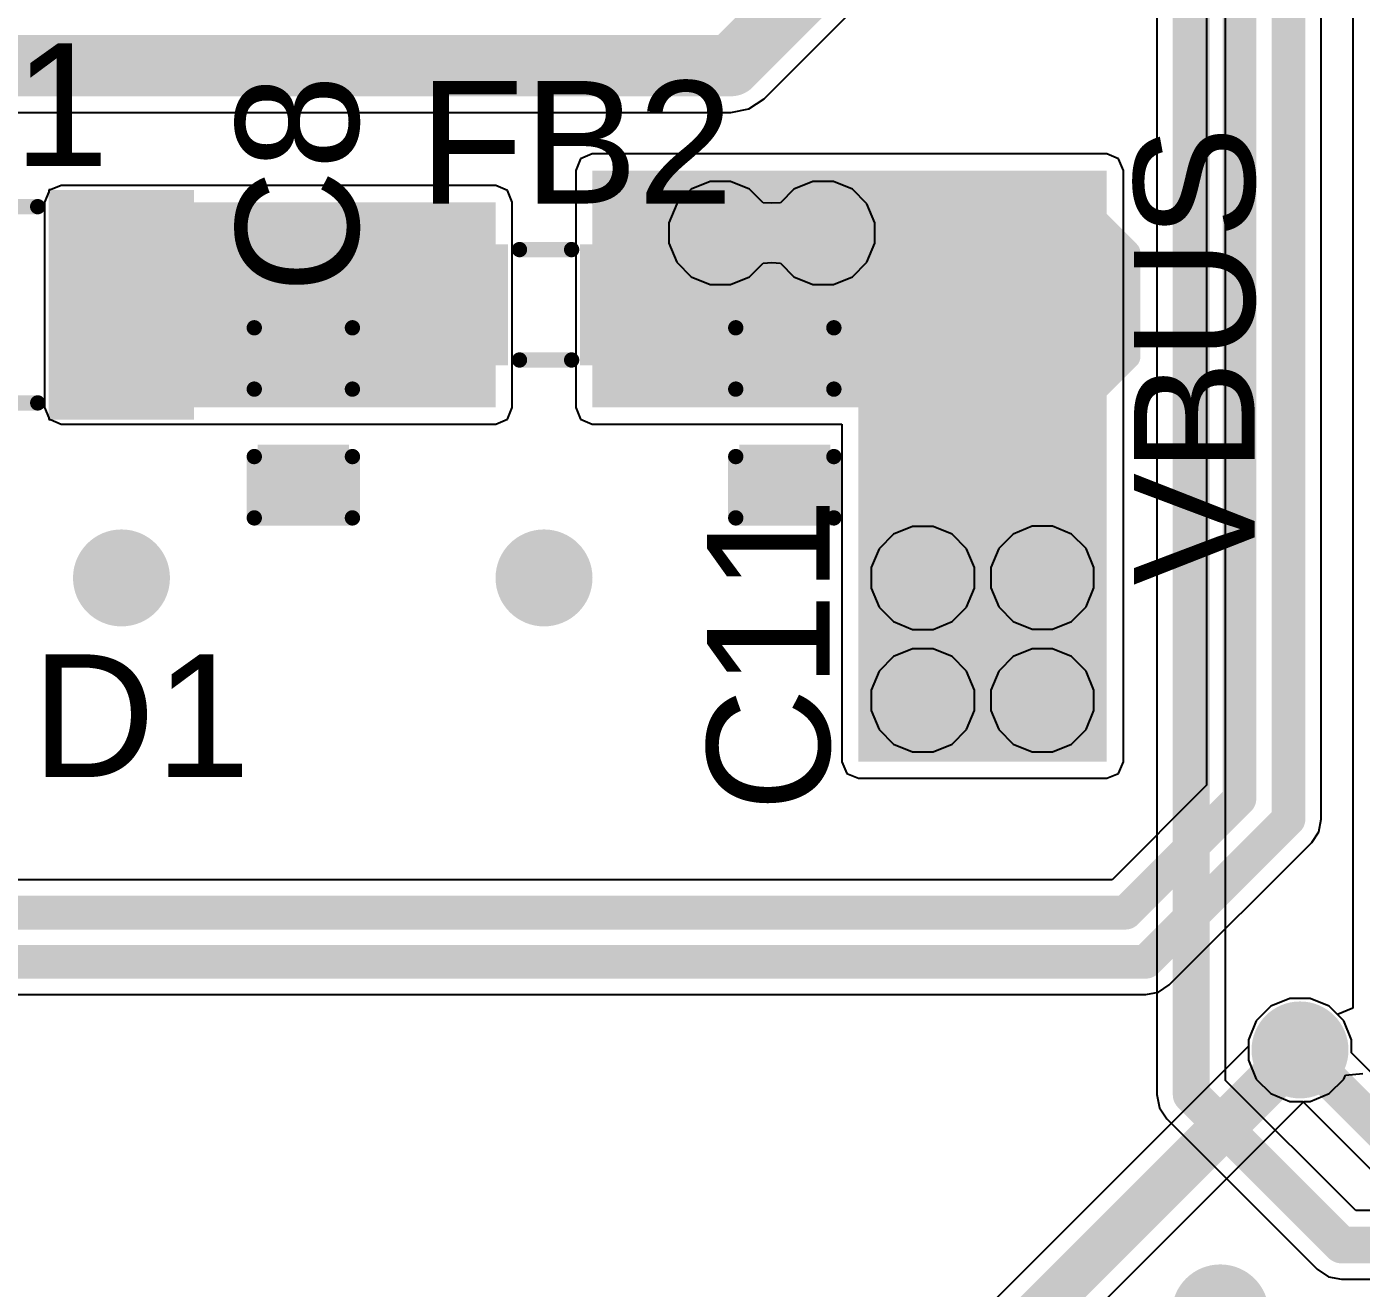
# Model space of a CAD drawing. Header units: millimetres. Extents: x -0.27 to 3.94, y -1.19 to 3.
# Drawn here: x 0.4888 to 0.924, y 0.3933 to 0.8047 of the extents above; entities that cross this region are included whole.
import ezdxf

# ---------------------------------------------------------------- set-up
doc = ezdxf.new("R2010")
doc.units = ezdxf.units.MM
doc.header["$MEASUREMENT"] = 0
for name, color, linetype in [('BottomLayer', 5, 'Continuous'), ('BottomSolder', 6, 'Continuous'), ('TopLayer', 1, 'Continuous'), ('TopOverlay', 2, 'Continuous'), ('TopPaste', 8, 'Continuous'), ('TopSolder', 216, 'Continuous'), ('ViaHoleLayer', 16, 'Continuous')]:
    doc.layers.add(name, color=color, linetype=linetype)
doc.styles.add('Arial', font='', dxfattribs={"height": 0.2})
doc.styles.get('Arial').set_extended_font_data('Arial')

# ---------------------------------------------------------------- blocks, each defined once
blk = doc.blocks.new('T__________128')
at = {"layer": 'TopLayer'}
blk.add_hatch(color=1, dxfattribs=at).paths.add_polyline_path([(0.015, 0.03), (-0.015, 0.03), (-0.03, 0.015), (-0.03, -0.015), (-0.015, -0.03), (0.015, -0.03), (0.03, -0.015), (0.03, 0.015)])
at = {"layer": 'TopPaste'}
blk.add_hatch(color=8, dxfattribs=at).paths.add_polyline_path([(0.015, 0.03), (-0.015, 0.03), (-0.03, 0.015), (-0.03, -0.015), (-0.015, -0.03), (0.015, -0.03), (0.03, -0.015), (0.03, 0.015)])
at = {"layer": 'TopSolder'}
blk.add_hatch(color=216, dxfattribs=at).paths.add_polyline_path([(0.017, 0.034), (-0.017, 0.034), (-0.034, 0.017), (-0.034, -0.017), (-0.017, -0.034), (0.017, -0.034), (0.034, -0.017), (0.034, 0.017)])
at = {"layer": 'TopOverlay', "const_width": 0.00787}
for points in [[(-0.037, 0.017), (-0.017, 0.037)], [(-0.017, 0.037), (0.017, 0.037)], [(-0.017, 0.037), (0.017, 0.037)], [(0.017, 0.037), (0.037, 0.017)], [(-0.037, -0.017), (-0.037, 0.017)], [(0.037, -0.017), (0.037, 0.017)], [(-0.037, -0.017), (-0.017, -0.037)], [(0.017, -0.037), (0.037, -0.017)], [(-0.017, -0.037), (0.017, -0.037)], [(-0.017, -0.037), (0.017, -0.037)]]:
    blk.add_lwpolyline(points, dxfattribs=at)
at = {"layer": 'TopOverlay', "const_width": 0.00394}
for points in [[(-0.01897, 0.037, 1), (-0.01503, 0.037, 1)], [(-0.01897, 0.037, 1), (-0.01503, 0.037, 1)], [(-0.01897, 0.037, 1), (-0.01503, 0.037, 1)], [(0.01503, 0.037, 1), (0.01897, 0.037, 1)], [(0.01503, 0.037, 1), (0.01897, 0.037, 1)], [(0.01503, 0.037, 1), (0.01897, 0.037, 1)], [(-0.03897, 0.017, 1), (-0.03503, 0.017, 1)], [(-0.03897, 0.017, 1), (-0.03503, 0.017, 1)], [(0.03503, 0.017, 1), (0.03897, 0.017, 1)], [(0.03503, 0.017, 1), (0.03897, 0.017, 1)], [(-0.03897, -0.017, 1), (-0.03503, -0.017, 1)], [(-0.03897, -0.017, 1), (-0.03503, -0.017, 1)], [(0.03503, -0.017, 1), (0.03897, -0.017, 1)], [(0.03503, -0.017, 1), (0.03897, -0.017, 1)], [(-0.01897, -0.037, 1), (-0.01503, -0.037, 1)], [(-0.01897, -0.037, 1), (-0.01503, -0.037, 1)], [(-0.01897, -0.037, 1), (-0.01503, -0.037, 1)], [(0.01503, -0.037, 1), (0.01897, -0.037, 1)], [(0.01503, -0.037, 1), (0.01897, -0.037, 1)], [(0.01503, -0.037, 1), (0.01897, -0.037, 1)]]:
    blk.add_lwpolyline(points, format="xyb", close=True, dxfattribs=at)
blk = doc.blocks.new('IND_0603__1608_M_______155')
at = {"layer": 'TopLayer'}
for points in [[(-0.03937, 0.01575), (-0.01575, 0.01575), (-0.01575, -0.01575), (-0.03937, -0.01575)], [(0.01575, 0.01575), (0.03937, 0.01575), (0.03937, -0.01575), (0.01575, -0.01575)]]:
    blk.add_hatch(color=1, dxfattribs=at).paths.add_polyline_path(points)
at = {"layer": 'TopPaste'}
for points in [[(-0.03937, 0.01575), (-0.01575, 0.01575), (-0.01575, -0.01575), (-0.03937, -0.01575)], [(0.01575, 0.01575), (0.03937, 0.01575), (0.03937, -0.01575), (0.01575, -0.01575)]]:
    blk.add_hatch(color=8, dxfattribs=at).paths.add_polyline_path(points)
at = {"layer": 'TopSolder'}
for points in [[(-0.04337, 0.01975), (-0.01175, 0.01975), (-0.01175, -0.01975), (-0.04337, -0.01975)], [(0.01175, 0.01975), (0.04337, 0.01975), (0.04337, -0.01975), (0.01175, -0.01975)]]:
    blk.add_hatch(color=216, dxfattribs=at).paths.add_polyline_path(points)
at = {"layer": 'TopOverlay', "const_width": 0.005}
for points in [[(-0.008, 0.018), (0.009, 0.018)], [(-0.008, -0.018), (0.009, -0.018)]]:
    blk.add_lwpolyline(points, dxfattribs=at)
at = {"layer": 'TopOverlay', "const_width": 0.0025}
for points in [[(-0.00925, 0.018, 1), (-0.00675, 0.018, 1)], [(0.00775, 0.018, 1), (0.01025, 0.018, 1)], [(-0.00925, -0.018, 1), (-0.00675, -0.018, 1)], [(0.00775, -0.018, 1), (0.01025, -0.018, 1)]]:
    blk.add_lwpolyline(points, format="xyb", close=True, dxfattribs=at)
blk = doc.blocks.new('F____0805_158')
at = {"layer": 'TopLayer'}
for points in [[(-0.02362, -0.03346), (-0.06299, -0.03346), (-0.06299, 0.03346), (-0.02362, 0.03346)], [(0.06299, -0.03346), (0.02362, -0.03346), (0.02362, 0.03346), (0.06299, 0.03346)]]:
    blk.add_hatch(color=1, dxfattribs=at).paths.add_polyline_path(points)
at = {"layer": 'TopPaste'}
for points in [[(-0.02362, -0.03346), (-0.06299, -0.03346), (-0.06299, 0.03346), (-0.02362, 0.03346)], [(0.06299, -0.03346), (0.02362, -0.03346), (0.02362, 0.03346), (0.06299, 0.03346)]]:
    blk.add_hatch(color=8, dxfattribs=at).paths.add_polyline_path(points)
at = {"layer": 'TopSolder'}
for points in [[(-0.01962, -0.03746), (-0.06699, -0.03746), (-0.06699, 0.03746), (-0.01962, 0.03746)], [(0.06699, -0.03746), (0.01962, -0.03746), (0.01962, 0.03746), (0.06699, 0.03746)]]:
    blk.add_hatch(color=216, dxfattribs=at).paths.add_polyline_path(points)
at = {"layer": 'TopOverlay', "const_width": 0.005}
for points in [[(-0.016, 0.032), (0.016, 0.032)], [(-0.016, -0.032), (0.016, -0.032)]]:
    blk.add_lwpolyline(points, dxfattribs=at)
at = {"layer": 'TopOverlay', "const_width": 0.0025}
for points in [[(-0.01725, 0.032, 1), (-0.01475, 0.032, 1)], [(0.01475, 0.032, 1), (0.01725, 0.032, 1)], [(-0.01725, -0.032, 1), (-0.01475, -0.032, 1)], [(0.01475, -0.032, 1), (0.01725, -0.032, 1)]]:
    blk.add_lwpolyline(points, format="xyb", close=True, dxfattribs=at)
blk = doc.blocks.new('C___0402_230')
at = {"layer": 'TopLayer'}
for points in [[(-0.0275, -0.0125), (-0.0275, 0.0125), (-0.0095, 0.0125), (-0.0095, -0.0125)], [(0.0095, -0.0125), (0.0095, 0.0125), (0.0275, 0.0125), (0.0275, -0.0125)]]:
    blk.add_hatch(color=1, dxfattribs=at).paths.add_polyline_path(points)
at = {"layer": 'TopPaste'}
for points in [[(-0.0275, -0.0125), (-0.0275, 0.0125), (-0.0095, 0.0125), (-0.0095, -0.0125)], [(0.0095, -0.0125), (0.0095, 0.0125), (0.0275, 0.0125), (0.0275, -0.0125)]]:
    blk.add_hatch(color=8, dxfattribs=at).paths.add_polyline_path(points)
at = {"layer": 'TopSolder'}
for points in [[(-0.02986, -0.01486), (-0.02986, 0.01486), (-0.00714, 0.01486), (-0.00714, -0.01486)], [(0.00714, -0.01486), (0.00714, 0.01486), (0.02986, 0.01486), (0.02986, -0.01486)]]:
    blk.add_hatch(color=216, dxfattribs=at).paths.add_polyline_path(points)
at = {"layer": 'TopOverlay', "const_width": 0.005}
for points in [[(-0.031, 0.016), (-0.011, 0.016)], [(-0.031, 0.016), (-0.031, -0.016)], [(0.011, 0.016), (0.031, 0.016)], [(0.031, 0.016), (0.031, -0.016)], [(-0.031, -0.016), (-0.011, -0.016)], [(0.011, -0.016), (0.031, -0.016)]]:
    blk.add_lwpolyline(points, dxfattribs=at)
at = {"layer": 'TopOverlay', "const_width": 0.0025}
for points in [[(-0.03225, 0.016, 1), (-0.02975, 0.016, 1)], [(-0.03225, 0.016, 1), (-0.02975, 0.016, 1)], [(-0.01225, 0.016, 1), (-0.00975, 0.016, 1)], [(0.00975, 0.016, 1), (0.01225, 0.016, 1)], [(0.02975, 0.016, 1), (0.03225, 0.016, 1)], [(0.02975, 0.016, 1), (0.03225, 0.016, 1)], [(-0.03225, -0.016, 1), (-0.02975, -0.016, 1)], [(-0.03225, -0.016, 1), (-0.02975, -0.016, 1)], [(-0.01225, -0.016, 1), (-0.00975, -0.016, 1)], [(0.00975, -0.016, 1), (0.01225, -0.016, 1)], [(0.02975, -0.016, 1), (0.03225, -0.016, 1)], [(0.02975, -0.016, 1), (0.03225, -0.016, 1)]]:
    blk.add_lwpolyline(points, format="xyb", close=True, dxfattribs=at)
blk = doc.blocks.new('C___0402_233')
at = {"layer": 'TopLayer'}
for points in [[(-0.0275, -0.0125), (-0.0275, 0.0125), (-0.0095, 0.0125), (-0.0095, -0.0125)], [(0.0095, -0.0125), (0.0095, 0.0125), (0.0275, 0.0125), (0.0275, -0.0125)]]:
    blk.add_hatch(color=1, dxfattribs=at).paths.add_polyline_path(points)
at = {"layer": 'TopPaste'}
for points in [[(-0.0275, -0.0125), (-0.0275, 0.0125), (-0.0095, 0.0125), (-0.0095, -0.0125)], [(0.0095, -0.0125), (0.0095, 0.0125), (0.0275, 0.0125), (0.0275, -0.0125)]]:
    blk.add_hatch(color=8, dxfattribs=at).paths.add_polyline_path(points)
at = {"layer": 'TopSolder'}
for points in [[(-0.02986, -0.01486), (-0.02986, 0.01486), (-0.00714, 0.01486), (-0.00714, -0.01486)], [(0.00714, -0.01486), (0.00714, 0.01486), (0.02986, 0.01486), (0.02986, -0.01486)]]:
    blk.add_hatch(color=216, dxfattribs=at).paths.add_polyline_path(points)
at = {"layer": 'TopOverlay', "const_width": 0.005}
for points in [[(-0.031, 0.016), (-0.011, 0.016)], [(-0.031, 0.016), (-0.031, -0.016)], [(0.011, 0.016), (0.031, 0.016)], [(0.031, 0.016), (0.031, -0.016)], [(-0.031, -0.016), (-0.011, -0.016)], [(0.011, -0.016), (0.031, -0.016)]]:
    blk.add_lwpolyline(points, dxfattribs=at)
at = {"layer": 'TopOverlay', "const_width": 0.0025}
for points in [[(-0.03225, 0.016, 1), (-0.02975, 0.016, 1)], [(-0.03225, 0.016, 1), (-0.02975, 0.016, 1)], [(-0.01225, 0.016, 1), (-0.00975, 0.016, 1)], [(0.00975, 0.016, 1), (0.01225, 0.016, 1)], [(0.02975, 0.016, 1), (0.03225, 0.016, 1)], [(0.02975, 0.016, 1), (0.03225, 0.016, 1)], [(-0.03225, -0.016, 1), (-0.02975, -0.016, 1)], [(-0.03225, -0.016, 1), (-0.02975, -0.016, 1)], [(-0.01225, -0.016, 1), (-0.00975, -0.016, 1)], [(0.00975, -0.016, 1), (0.01225, -0.016, 1)], [(0.02975, -0.016, 1), (0.03225, -0.016, 1)], [(0.02975, -0.016, 1), (0.03225, -0.016, 1)]]:
    blk.add_lwpolyline(points, format="xyb", close=True, dxfattribs=at)

msp = doc.modelspace()

# ---------------------------------------------------------------- hatches: boundary and pattern name
at = {"layer": 'BottomLayer'}
h = msp.add_hatch(color=5, dxfattribs=at)
edge = h.paths.add_edge_path()
edge.add_arc((0.715, 0.73743), 0.01181, 0, 360)
h = msp.add_hatch(color=5, dxfattribs=at)
edge = h.paths.add_edge_path()
edge.add_arc((0.7485, 0.73743), 0.01181, 0, 360)
h = msp.add_hatch(color=5, dxfattribs=at)
edge = h.paths.add_edge_path()
edge.add_arc((0.51969, 0.62493), 0.01181, 0, 360)
h = msp.add_hatch(color=5, dxfattribs=at)
edge = h.paths.add_edge_path()
edge.add_arc((0.65748, 0.62493), 0.01181, 0, 360)
h = msp.add_hatch(color=5, dxfattribs=at)
edge = h.paths.add_edge_path()
edge.add_arc((0.781, 0.62493), 0.01181, 0, 360)
h = msp.add_hatch(color=5, dxfattribs=at)
edge = h.paths.add_edge_path()
edge.add_arc((0.82, 0.625), 0.01181, 0, 360)
h = msp.add_hatch(color=5, dxfattribs=at)
edge = h.paths.add_edge_path()
edge.add_arc((0.781, 0.585), 0.01181, 0, 360)
h = msp.add_hatch(color=5, dxfattribs=at)
edge = h.paths.add_edge_path()
edge.add_arc((0.82, 0.585), 0.01181, 0, 360)
h = msp.add_hatch(color=5, dxfattribs=at)
edge = h.paths.add_edge_path()
edge.add_arc((0.904, 0.471), 0.01181, 0, 360)
h = msp.add_hatch(color=5, dxfattribs=at)
edge = h.paths.add_edge_path()
edge.add_arc((0.878, 0.38524), 0.01181, 0, 360)
at = {"layer": 'BottomSolder'}
h = msp.add_hatch(color=6, dxfattribs=at)
edge = h.paths.add_edge_path()
edge.add_arc((0.715, 0.73743), 0.01581, 0, 360)
h = msp.add_hatch(color=6, dxfattribs=at)
edge = h.paths.add_edge_path()
edge.add_arc((0.7485, 0.73743), 0.01581, 0, 360)
h = msp.add_hatch(color=6, dxfattribs=at)
edge = h.paths.add_edge_path()
edge.add_arc((0.51969, 0.62493), 0.01581, 0, 360)
h = msp.add_hatch(color=6, dxfattribs=at)
edge = h.paths.add_edge_path()
edge.add_arc((0.65748, 0.62493), 0.01581, 0, 360)
h = msp.add_hatch(color=6, dxfattribs=at)
edge = h.paths.add_edge_path()
edge.add_arc((0.781, 0.62493), 0.01581, 0, 360)
h = msp.add_hatch(color=6, dxfattribs=at)
edge = h.paths.add_edge_path()
edge.add_arc((0.82, 0.625), 0.01581, 0, 360)
h = msp.add_hatch(color=6, dxfattribs=at)
edge = h.paths.add_edge_path()
edge.add_arc((0.781, 0.585), 0.01581, 0, 360)
h = msp.add_hatch(color=6, dxfattribs=at)
edge = h.paths.add_edge_path()
edge.add_arc((0.82, 0.585), 0.01581, 0, 360)
h = msp.add_hatch(color=6, dxfattribs=at)
edge = h.paths.add_edge_path()
edge.add_arc((0.904, 0.471), 0.01581, 0, 360)
h = msp.add_hatch(color=6, dxfattribs=at)
edge = h.paths.add_edge_path()
edge.add_arc((0.878, 0.38524), 0.01581, 0, 360)
at = {"layer": 'TopLayer'}
for points in [[(0.67323, 0.68054), (0.841, 0.68054), (0.841, 0.75778), (0.67323, 0.75778)], [(0.76, 0.565), (0.841, 0.565), (0.841, 0.75779), (0.76, 0.75779)], [(0.5, 0.68054), (0.64173, 0.68054), (0.64173, 0.74746), (0.5, 0.74746)]]:
    msp.add_hatch(color=1, dxfattribs=at).paths.add_polyline_path(points)
h = msp.add_hatch(color=1, dxfattribs=at)
edge = h.paths.add_edge_path()
edge.add_arc((0.715, 0.73743), 0.01181, 0, 360)
h = msp.add_hatch(color=1, dxfattribs=at)
edge = h.paths.add_edge_path()
edge.add_arc((0.7485, 0.73743), 0.01181, 0, 360)
h = msp.add_hatch(color=1, dxfattribs=at)
edge = h.paths.add_edge_path()
edge.add_arc((0.51969, 0.62493), 0.01181, 0, 360)
h = msp.add_hatch(color=1, dxfattribs=at)
edge = h.paths.add_edge_path()
edge.add_arc((0.65748, 0.62493), 0.01181, 0, 360)
h = msp.add_hatch(color=1, dxfattribs=at)
edge = h.paths.add_edge_path()
edge.add_arc((0.781, 0.62493), 0.01181, 0, 360)
h = msp.add_hatch(color=1, dxfattribs=at)
edge = h.paths.add_edge_path()
edge.add_arc((0.82, 0.625), 0.01181, 0, 360)
h = msp.add_hatch(color=1, dxfattribs=at)
edge = h.paths.add_edge_path()
edge.add_arc((0.781, 0.585), 0.01181, 0, 360)
h = msp.add_hatch(color=1, dxfattribs=at)
edge = h.paths.add_edge_path()
edge.add_arc((0.82, 0.585), 0.01181, 0, 360)
h = msp.add_hatch(color=1, dxfattribs=at)
edge = h.paths.add_edge_path()
edge.add_arc((0.904, 0.471), 0.01181, 0, 360)
h = msp.add_hatch(color=1, dxfattribs=at)
edge = h.paths.add_edge_path()
edge.add_arc((0.878, 0.38524), 0.01181, 0, 360)
at = {"layer": 'TopSolder'}
h = msp.add_hatch(color=216, dxfattribs=at)
edge = h.paths.add_edge_path()
edge.add_arc((0.715, 0.73743), 0.01581, 0, 360)
h = msp.add_hatch(color=216, dxfattribs=at)
edge = h.paths.add_edge_path()
edge.add_arc((0.7485, 0.73743), 0.01581, 0, 360)
h = msp.add_hatch(color=216, dxfattribs=at)
edge = h.paths.add_edge_path()
edge.add_arc((0.51969, 0.62493), 0.01581, 0, 360)
h = msp.add_hatch(color=216, dxfattribs=at)
edge = h.paths.add_edge_path()
edge.add_arc((0.65748, 0.62493), 0.01581, 0, 360)
h = msp.add_hatch(color=216, dxfattribs=at)
edge = h.paths.add_edge_path()
edge.add_arc((0.781, 0.62493), 0.01581, 0, 360)
h = msp.add_hatch(color=216, dxfattribs=at)
edge = h.paths.add_edge_path()
edge.add_arc((0.82, 0.625), 0.01581, 0, 360)
h = msp.add_hatch(color=216, dxfattribs=at)
edge = h.paths.add_edge_path()
edge.add_arc((0.781, 0.585), 0.01581, 0, 360)
h = msp.add_hatch(color=216, dxfattribs=at)
edge = h.paths.add_edge_path()
edge.add_arc((0.82, 0.585), 0.01581, 0, 360)
h = msp.add_hatch(color=216, dxfattribs=at)
edge = h.paths.add_edge_path()
edge.add_arc((0.904, 0.471), 0.01581, 0, 360)
h = msp.add_hatch(color=216, dxfattribs=at)
edge = h.paths.add_edge_path()
edge.add_arc((0.878, 0.38524), 0.01581, 0, 360)
at = {"layer": 'ViaHoleLayer'}
h = msp.add_hatch(color=16, dxfattribs=at)
edge = h.paths.add_edge_path()
edge.add_arc((0.715, 0.73743), 0.00591, 0, 360)
h = msp.add_hatch(color=16, dxfattribs=at)
edge = h.paths.add_edge_path()
edge.add_arc((0.7485, 0.73743), 0.00591, 0, 360)
h = msp.add_hatch(color=16, dxfattribs=at)
edge = h.paths.add_edge_path()
edge.add_arc((0.51969, 0.62493), 0.00591, 0, 360)
h = msp.add_hatch(color=16, dxfattribs=at)
edge = h.paths.add_edge_path()
edge.add_arc((0.65748, 0.62493), 0.00591, 0, 360)
h = msp.add_hatch(color=16, dxfattribs=at)
edge = h.paths.add_edge_path()
edge.add_arc((0.781, 0.62493), 0.00591, 0, 360)
h = msp.add_hatch(color=16, dxfattribs=at)
edge = h.paths.add_edge_path()
edge.add_arc((0.82, 0.625), 0.00591, 0, 360)
h = msp.add_hatch(color=16, dxfattribs=at)
edge = h.paths.add_edge_path()
edge.add_arc((0.781, 0.585), 0.00591, 0, 360)
h = msp.add_hatch(color=16, dxfattribs=at)
edge = h.paths.add_edge_path()
edge.add_arc((0.82, 0.585), 0.00591, 0, 360)
h = msp.add_hatch(color=16, dxfattribs=at)
edge = h.paths.add_edge_path()
edge.add_arc((0.904, 0.471), 0.00591, 0, 360)

# ---------------------------------------------------------------- linework, layer by layer
at = {"layer": 'BottomLayer'}
for p, q in [((0.72926, 0.78119), (0.9813, 1.03323)), ((0.8573, 0.87592), (0.8573, 0.45643)), ((0.87973, 0.46107), (0.87973, 0.87127)), ((0.7243, 0.77787), (0.72926, 0.78119)), ((0.36288, 0.77671), (0.71845, 0.77671)), ((0.71845, 0.77671), (0.7243, 0.77787)), ((0.71166, 0.75424), (0.70548, 0.75168)), ((0.71834, 0.75424), (0.71166, 0.75424)), ((0.72452, 0.75168), (0.71834, 0.75424)), ((0.74516, 0.75424), (0.73898, 0.75168)), ((0.75184, 0.75424), (0.74516, 0.75424)), ((0.75802, 0.75168), (0.75184, 0.75424)), ((0.70548, 0.75168), (0.70075, 0.74695)), ((0.72896, 0.74724), (0.72452, 0.75168)), ((0.73898, 0.75168), (0.73454, 0.74724)), ((0.76275, 0.74695), (0.75802, 0.75168)), ((0.70075, 0.74695), (0.69819, 0.74077)), ((0.73175, 0.74709), (0.72896, 0.74724)), ((0.73454, 0.74724), (0.73175, 0.74709)), ((0.76531, 0.74077), (0.76275, 0.74695)), ((0.69819, 0.74077), (0.69819, 0.73408)), ((0.76531, 0.73408), (0.76531, 0.74077)), ((0.69819, 0.73408), (0.70075, 0.7279)), ((0.76275, 0.7279), (0.76531, 0.73408)), ((0.70075, 0.7279), (0.70548, 0.72317)), ((0.72452, 0.72317), (0.72896, 0.72761)), ((0.72896, 0.72761), (0.73175, 0.72776)), ((0.73175, 0.72776), (0.73454, 0.72761)), ((0.73454, 0.72761), (0.73898, 0.72317)), ((0.75802, 0.72317), (0.76275, 0.7279)), ((0.70548, 0.72317), (0.71166, 0.72061)), ((0.71834, 0.72061), (0.72452, 0.72317)), ((0.73898, 0.72317), (0.74516, 0.72061)), ((0.75184, 0.72061), (0.75802, 0.72317)), ((0.71166, 0.72061), (0.71834, 0.72061)), ((0.74516, 0.72061), (0.75184, 0.72061)), ((0.77766, 0.64174), (0.77148, 0.63918)), ((0.78434, 0.64174), (0.77766, 0.64174)), ((0.79052, 0.63918), (0.78434, 0.64174)), ((0.81666, 0.64181), (0.81048, 0.63925)), ((0.82334, 0.64181), (0.81666, 0.64181)), ((0.82952, 0.63925), (0.82334, 0.64181)), ((0.77148, 0.63918), (0.76675, 0.63446)), ((0.79525, 0.63446), (0.79052, 0.63918)), ((0.81048, 0.63925), (0.80575, 0.63452)), ((0.83425, 0.63452), (0.82952, 0.63925)), ((0.76675, 0.63446), (0.76419, 0.62828)), ((0.79781, 0.62828), (0.79525, 0.63446)), ((0.80575, 0.63452), (0.80319, 0.62834)), ((0.83681, 0.62834), (0.83425, 0.63452)), ((0.76419, 0.62828), (0.76419, 0.62159)), ((0.79781, 0.62159), (0.79781, 0.62828)), ((0.80319, 0.62834), (0.80319, 0.62166)), ((0.83681, 0.62166), (0.83681, 0.62834)), ((0.76419, 0.62159), (0.76675, 0.61541)), ((0.79525, 0.61541), (0.79781, 0.62159)), ((0.80319, 0.62166), (0.80575, 0.61548)), ((0.83425, 0.61548), (0.83681, 0.62166)), ((0.76675, 0.61541), (0.77148, 0.61068)), ((0.79052, 0.61068), (0.79525, 0.61541)), ((0.80575, 0.61548), (0.81048, 0.61075)), ((0.82952, 0.61075), (0.83425, 0.61548)), ((0.77148, 0.61068), (0.77766, 0.60812)), ((0.78434, 0.60812), (0.79052, 0.61068)), ((0.81048, 0.61075), (0.81666, 0.60819)), ((0.82334, 0.60819), (0.82952, 0.61075)), ((0.77766, 0.60812), (0.78434, 0.60812)), ((0.81666, 0.60819), (0.82334, 0.60819)), ((0.77766, 0.60181), (0.77148, 0.59925)), ((0.78434, 0.60181), (0.77766, 0.60181)), ((0.79052, 0.59925), (0.78434, 0.60181)), ((0.81666, 0.60181), (0.81048, 0.59925)), ((0.82334, 0.60181), (0.81666, 0.60181)), ((0.82952, 0.59925), (0.82334, 0.60181)), ((0.77148, 0.59925), (0.76675, 0.59452)), ((0.79525, 0.59452), (0.79052, 0.59925)), ((0.81048, 0.59925), (0.80575, 0.59452)), ((0.83425, 0.59452), (0.82952, 0.59925)), ((0.76675, 0.59452), (0.76419, 0.58834)), ((0.79781, 0.58834), (0.79525, 0.59452)), ((0.80575, 0.59452), (0.80319, 0.58834)), ((0.83681, 0.58834), (0.83425, 0.59452)), ((0.76419, 0.58834), (0.76419, 0.58166)), ((0.79781, 0.58166), (0.79781, 0.58834)), ((0.80319, 0.58834), (0.80319, 0.58166)), ((0.83681, 0.58166), (0.83681, 0.58834)), ((0.76419, 0.58166), (0.76675, 0.57548)), ((0.79525, 0.57548), (0.79781, 0.58166)), ((0.80319, 0.58166), (0.80575, 0.57548)), ((0.83425, 0.57548), (0.83681, 0.58166)), ((0.76675, 0.57548), (0.77148, 0.57075)), ((0.79052, 0.57075), (0.79525, 0.57548)), ((0.80575, 0.57548), (0.81048, 0.57075)), ((0.82952, 0.57075), (0.83425, 0.57548)), ((0.77148, 0.57075), (0.77766, 0.56819)), ((0.78434, 0.56819), (0.79052, 0.57075)), ((0.81048, 0.57075), (0.81666, 0.56819)), ((0.82334, 0.56819), (0.82952, 0.57075)), ((0.77766, 0.56819), (0.78434, 0.56819)), ((0.81666, 0.56819), (0.82334, 0.56819)), ((0.90066, 0.48781), (0.89448, 0.48525)), ((0.90734, 0.48781), (0.90066, 0.48781)), ((0.91352, 0.48525), (0.90734, 0.48781)), ((0.89448, 0.48525), (0.88975, 0.48052)), ((0.91825, 0.48052), (0.91352, 0.48525)), ((0.88975, 0.48052), (0.88719, 0.47434)), ((0.92081, 0.47434), (0.91825, 0.48052)), ((0.88719, 0.47434), (0.88719, 0.46766)), ((0.92081, 0.47005), (0.92081, 0.47434)), ((0.94165, 0.44922), (0.92081, 0.47005)), ((0.88719, 0.46766), (0.88975, 0.46148)), ((0.88975, 0.46148), (0.89448, 0.45675)), ((0.92218, 0.41862), (0.87973, 0.46107)), ((0.8573, 0.45643), (0.8573, 0.45643)), ((0.8573, 0.45643), (0.85815, 0.45213)), ((0.89448, 0.45675), (0.90066, 0.45419)), ((0.90066, 0.45419), (0.90495, 0.45419)), ((0.90495, 0.45419), (0.92907, 0.43007)), ((0.85815, 0.45213), (0.86058, 0.4485)), ((0.86058, 0.4485), (0.90961, 0.39947)), ((1.0571, 0.41862), (0.92218, 0.41862)), ((0.90961, 0.39947), (0.90961, 0.39947)), ((0.90961, 0.39947), (0.91325, 0.39704)), ((0.91325, 0.39704), (0.91754, 0.39619)), ((0.91754, 0.39619), (0.91754, 0.39619)), ((0.91754, 0.39619), (1.06175, 0.39619))]:
    msp.add_line(p, q, dxfattribs=at)
for points, const_width in [([(0.71845, 0.792), (0.97497, 1.04852)], 0.02), ([(0.86852, 0.45643), (0.86852, 0.87592)], 0.012), ([(0.36288, 0.792), (0.71845, 0.792)], 0.02), ([(0.904, 0.471), (0.937, 0.438)], 0.012), ([(0.86852, 0.45643), (0.91754, 0.4074)], 0.012), ([(0.91754, 0.4074), (1.06175, 0.4074)], 0.012)]:
    msp.add_lwpolyline(points, dxfattribs=dict(at, const_width=const_width))
for points, const_width in [([(0.71345, 0.792, 1), (0.72345, 0.792, 1)], 0.01), ([(0.71345, 0.792, 1), (0.72345, 0.792, 1)], 0.01), ([(0.901, 0.471, 1), (0.907, 0.471, 1)], 0.006), ([(0.86552, 0.45643, 1), (0.87152, 0.45643, 1)], 0.006), ([(0.86552, 0.45643, 1), (0.87152, 0.45643, 1)], 0.006), ([(0.91454, 0.4074, 1), (0.92054, 0.4074, 1)], 0.006), ([(0.91454, 0.4074, 1), (0.92054, 0.4074, 1)], 0.006)]:
    msp.add_lwpolyline(points, format="xyb", close=True, dxfattribs=dict(at, const_width=const_width))
at = {"layer": 'TopLayer'}
for p, q in [((0.87354, 0.90647), (0.87354, 0.55729)), ((0.91095, 0.54622), (0.91095, 0.89425)), ((0.92122, 0.86344), (0.92122, 0.48462)), ((0.67323, 0.76319), (0.6694, 0.76161)), ((0.75997, 0.76319), (0.67323, 0.76319)), ((0.76, 0.7632), (0.75997, 0.76319)), ((0.841, 0.7632), (0.76, 0.7632)), ((0.84483, 0.76162), (0.841, 0.7632)), ((0.6694, 0.76161), (0.66782, 0.75778)), ((0.66782, 0.75778), (0.66782, 0.68054)), ((0.84641, 0.75779), (0.84483, 0.76162)), ((0.84641, 0.565), (0.84641, 0.75779)), ((0.496, 0.75087), (0.49459, 0.74746)), ((0.49659, 0.75146), (0.496, 0.75146)), ((0.496, 0.75146), (0.496, 0.75087)), ((0.5, 0.75288), (0.49659, 0.75146)), ((0.64173, 0.75288), (0.5, 0.75288)), ((0.64556, 0.75129), (0.64173, 0.75288)), ((0.64714, 0.74746), (0.64556, 0.75129)), ((0.49459, 0.74746), (0.49459, 0.68054)), ((0.64714, 0.68054), (0.64714, 0.74746)), ((0.49459, 0.68054), (0.496, 0.67713)), ((0.64556, 0.67671), (0.64714, 0.68054)), ((0.66782, 0.68054), (0.6694, 0.67671)), ((0.496, 0.67713), (0.496, 0.67654)), ((0.496, 0.67654), (0.49659, 0.67654)), ((0.49659, 0.67654), (0.5, 0.67512)), ((0.5, 0.67512), (0.64173, 0.67512)), ((0.64173, 0.67512), (0.64556, 0.67671)), ((0.6694, 0.67671), (0.67323, 0.67512)), ((0.67323, 0.67512), (0.75459, 0.67512)), ((0.75459, 0.67512), (0.75459, 0.565)), ((0.75459, 0.565), (0.75617, 0.56117)), ((0.84483, 0.56117), (0.84641, 0.565)), ((0.75617, 0.56117), (0.76, 0.55959)), ((0.76, 0.55959), (0.841, 0.55959)), ((0.841, 0.55959), (0.84483, 0.56117)), ((0.87354, 0.55729), (0.84272, 0.52647)), ((0.91014, 0.54213), (0.91095, 0.54622)), ((0.90781, 0.53865), (0.91014, 0.54213)), ((0.86135, 0.49219), (0.90781, 0.53865)), ((0.90781, 0.53865), (0.90781, 0.53865)), ((0.84272, 0.52647), (0.47762, 0.52647)), ((0.85788, 0.48987), (0.86135, 0.49219)), ((0.43383, 0.48905), (0.85378, 0.48905)), ((0.85378, 0.48905), (0.85788, 0.48987)), ((0.90066, 0.48781), (0.89448, 0.48525)), ((0.90734, 0.48781), (0.90066, 0.48781)), ((0.91352, 0.48525), (0.90734, 0.48781)), ((0.89448, 0.48525), (0.88975, 0.48052)), ((0.91622, 0.48255), (0.91352, 0.48525)), ((0.92122, 0.48462), (0.91622, 0.48255)), ((0.88975, 0.48052), (0.88719, 0.47434)), ((0.88719, 0.47221), (0.74339, 0.32842)), ((0.88719, 0.47434), (0.88719, 0.47221)), ((0.91352, 0.45675), (0.91825, 0.46148)), ((0.91825, 0.46148), (0.9188, 0.46281)), ((0.9188, 0.46281), (0.92444, 0.46336)), ((0.76515, 0.31413), (0.90521, 0.45419)), ((0.90521, 0.45419), (0.90734, 0.45419)), ((0.90734, 0.45419), (0.91352, 0.45675))]:
    msp.add_line(p, q, dxfattribs=at)
for points, const_width in [([(0.88424, 0.55285), (0.88424, 0.90647)], 0.011), ([(0.90024, 0.54622), (0.90024, 0.89869)], 0.011), ([(0.84715, 0.51576), (0.88424, 0.55285)], 0.011), ([(0.85378, 0.49976), (0.90024, 0.54622)], 0.011), ([(0.47457, 0.51576), (0.84715, 0.51576)], 0.011), ([(0.43383, 0.49976), (0.85378, 0.49976)], 0.011), ([(0.75241, 0.31941), (0.904, 0.471)], 0.015)]:
    msp.add_lwpolyline(points, dxfattribs=dict(at, const_width=const_width))
for points, const_width in [([(0.88149, 0.55285, 1), (0.88699, 0.55285, 1)], 0.0055), ([(0.88149, 0.55285, 1), (0.88699, 0.55285, 1)], 0.0055), ([(0.89749, 0.54622, 1), (0.90299, 0.54622, 1)], 0.0055), ([(0.89749, 0.54622, 1), (0.90299, 0.54622, 1)], 0.0055), ([(0.8444, 0.51576, 1), (0.8499, 0.51576, 1)], 0.0055), ([(0.8444, 0.51576, 1), (0.8499, 0.51576, 1)], 0.0055), ([(0.85103, 0.49976, 1), (0.85653, 0.49976, 1)], 0.0055), ([(0.85103, 0.49976, 1), (0.85653, 0.49976, 1)], 0.0055), ([(0.90025, 0.471, 1), (0.90775, 0.471, 1)], 0.0075)]:
    msp.add_lwpolyline(points, format="xyb", close=True, dxfattribs=dict(at, const_width=const_width))

# ---------------------------------------------------------------- block references
for name, p in [('T__________128', (0.811, 0.714)), ('F____0805_158', (0.47638, 0.714)), ('IND_0603__1608_M_______155', (0.65748, 0.714))]:
    msp.add_blockref(name, p)
at = {"rotation": 90}
for name, p in [('C___0402_233', (0.579, 0.6755)), ('C___0402_230', (0.736, 0.6755))]:
    msp.add_blockref(name, p, dxfattribs=at)

# ---------------------------------------------------------------- texts
at = {"layer": 'TopOverlay', "style": 'Arial'}
for s, p in [('F1', (0.45041, 0.7593)), ('FB2', (0.61668, 0.74701)), ('D1', (0.49034, 0.56001))]:
    msp.add_text(s, height=0.04, dxfattribs=at).set_placement(p)
for s, height, p in [('C8', 0.04, (0.59699, 0.71768)), ('VBUS', 0.03937, (0.88921, 0.62248)), ('C11', 0.04, (0.75064, 0.54863))]:
    msp.add_text(s, height=height, rotation=90, dxfattribs=at).set_placement(p)

doc.saveas('drawing.dxf')
